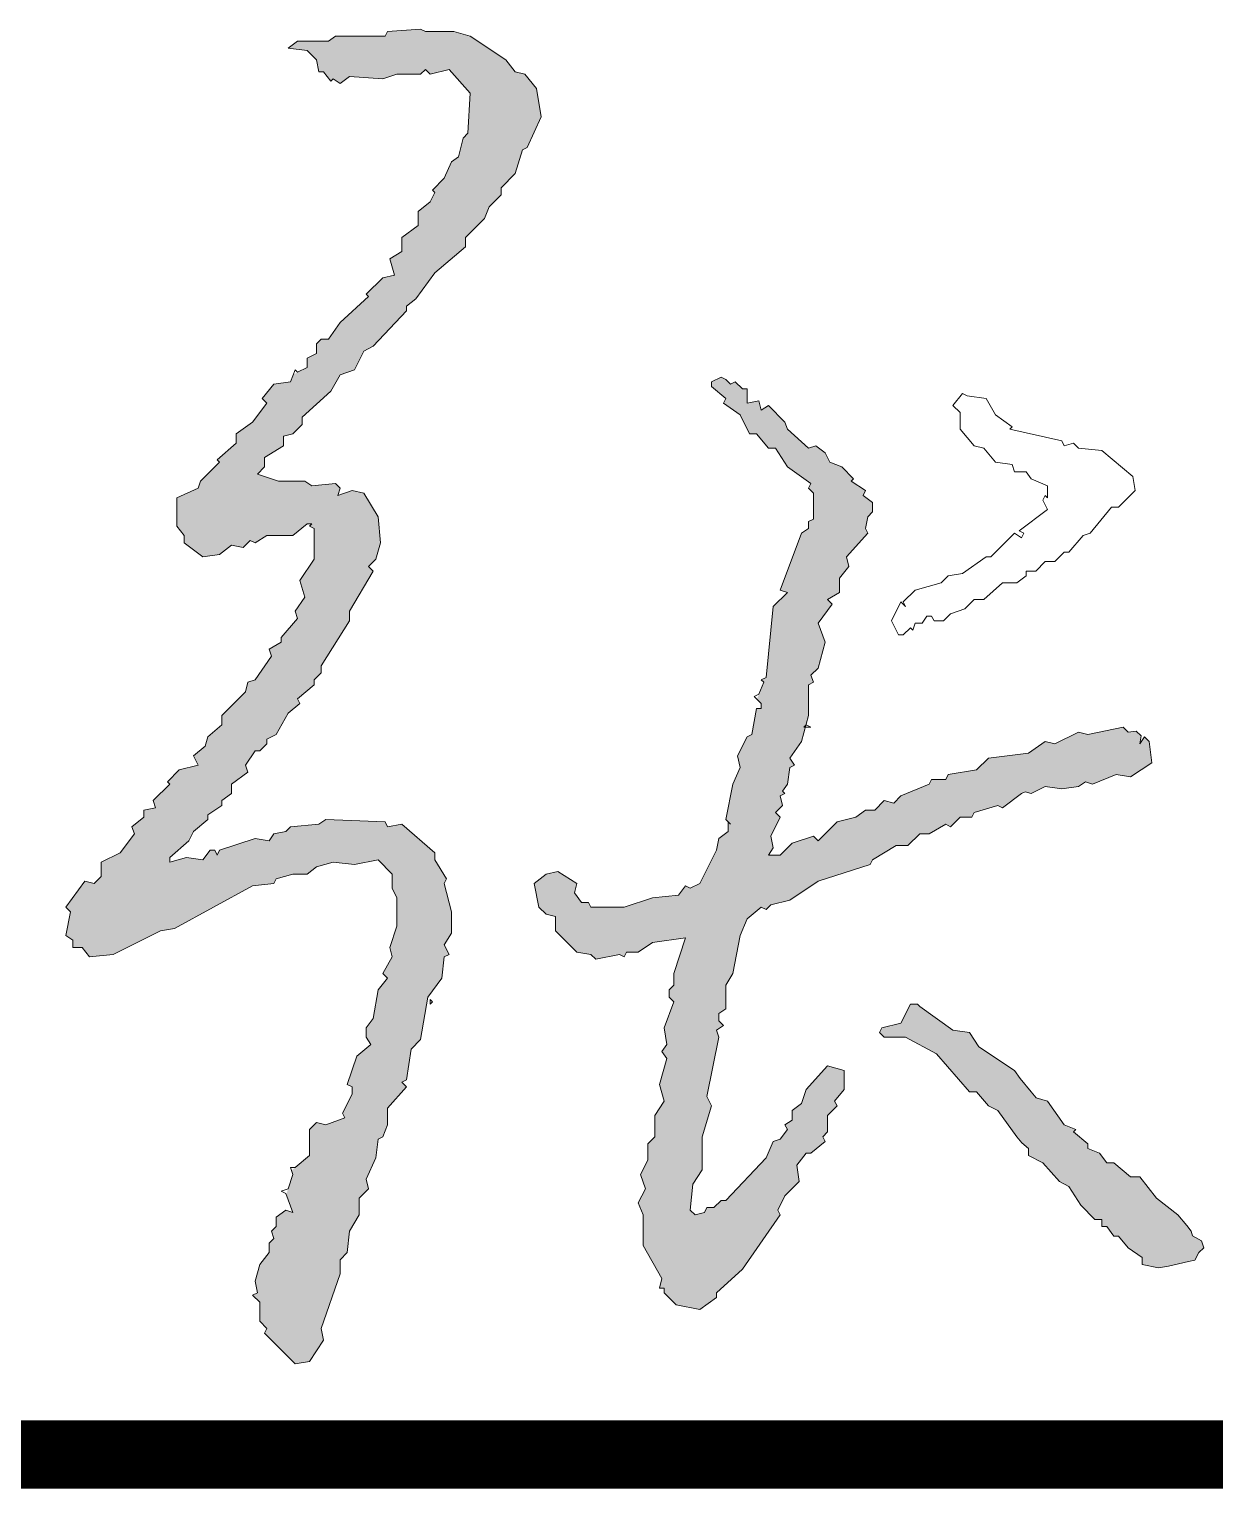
# Model space of a CAD drawing. Extents: x 1188826 to 1909461, y 608442 to 1651179.
# Drawn here: x 1715159 to 1715765, y 1018685 to 1019431 of the extents above; entities that cross this region are included whole.
import ezdxf

# ---------------------------------------------------------------- set-up
doc = ezdxf.new("R2010")
doc.units = 0
doc.header["$LTSCALE"] = 1000
doc.header["$MEASUREMENT"] = 0
doc.layers.add('WALL', color=9, linetype='Continuous', lineweight=40)
doc.layers.add('签名', color=7, linetype='Continuous', lineweight=18)
doc.layers.add('图框', color=140, linetype='Continuous')

# ---------------------------------------------------------------- blocks, each defined once
blk = doc.blocks.new('12414151231')
at = {"layer": '签名'}
h = blk.add_hatch(color=2, dxfattribs=at)
h.dxf.hatch_style = 1
h.paths.add_polyline_path([(-1983.95, 7891.05), (-1973.07, 7892.26), (-1971.86, 7894.68), (-1963.39, 7897.1), (-1956.13, 7897.1), (-1951.29, 7900.73), (-1942.83, 7903.15), (-1931.94, 7901.94), (-1919.84, 7904.36), (-1912.59, 7897.1), (-1912.59, 7889.84), (-1910.17, 7885), (-1910.17, 7870.49), (-1913.8, 7859.6), (-1912.59, 7854.76), (-1917.42, 7846.3), (-1915.01, 7843.88), (-1919.84, 7837.83), (-1922.26, 7823.31), (-1925.89, 7818.48), (-1925.89, 7813.64), (-1923.47, 7810.01), (-1930.73, 7803.96), (-1935.57, 7789.45), (-1933.15, 7788.24), (-1933.15, 7784.61), (-1937.99, 7774.93), (-1936.78, 7772.51), (-1946.45, 7768.88), (-1951.29, 7770.09), (-1954.92, 7766.46), (-1954.92, 7753.16), (-1964.07, 7745.53), (-1963.39, 7743.48), (-1966.8, 7733.23), (-1963.39, 7724.13), (-1967.02, 7725.34), (-1971.86, 7721.71), (-1971.86, 7716.87), (-1974.28, 7714.45), (-1973.07, 7710.82), (-1975.49, 7708.4), (-1975.49, 7703.56), (-1980.32, 7697.52), (-1982.74, 7689.05), (-1981.53, 7683), (-1983.95, 7681.79), (-1980.32, 7678.16), (-1980.32, 7668.49), (-1976.69, 7664.86), (-1977.9, 7662.44), (-1962.18, 7646.71), (-1954.92, 7647.92), (-1947.66, 7658.81), (-1948.87, 7664.86), (-1939.2, 7692.68), (-1939.2, 7699.94), (-1935.57, 7703.56), (-1934.36, 7714.45), (-1929.52, 7722.92), (-1929.52, 7731.39), (-1924.68, 7736.22), (-1925.89, 7741.06), (-1921.05, 7751.95), (-1919.84, 7761.63), (-1917.42, 7762.83), (-1915.01, 7768.88), (-1915.01, 7777.35), (-1905.33, 7788.24), (-1907.75, 7790.66), (-1905.33, 7791.87), (-1902.91, 7807.59), (-1898.07, 7812.43), (-1894.44, 7834.2), (-1887.18, 7843.88), (-1885.97, 7854.76), (-1883.56, 7855.97), (-1885.97, 7860.81), (-1882.35, 7866.86), (-1882.35, 7877.75), (-1885.97, 7892.26), (-1884.77, 7894.68), (-1890.81, 7904.36), (-1890.81, 7907.99), (-1907.75, 7922.5), (-1915.01, 7921.29), (-1916.21, 7923.71), (-1946.45, 7924.92), (-1950.08, 7922.5), (-1964.6, 7921.29), (-1967.02, 7918.87), (-1973.07, 7917.66), (-1975.49, 7914.03), (-1982.74, 7915.24), (-2000.89, 7909.2), (-2002.1, 7906.78), (-2003.31, 7909.2), (-2005.73, 7909.2), (-2009.35, 7904.36), (-2017.82, 7905.57), (-2026.29, 7903.15), (-2026.29, 7905.57), (-2016.61, 7914.03), (-2014.19, 7918.87), (-2006.93, 7924.92), (-2006.93, 7927.34), (-1999.68, 7932.18), (-1999.68, 7934.6), (-1994.84, 7938.23), (-1994.84, 7943.07), (-1986.37, 7949.11), (-1987.58, 7952.74), (-1982.74, 7960), (-1980.32, 7960), (-1976.69, 7963.63), (-1976.69, 7966.05), (-1971.86, 7968.47), (-1965.81, 7979.35), (-1959.76, 7984.19), (-1960.97, 7986.61), (-1952.5, 7993.87), (-1952.5, 7996.29), (-1948.87, 7999.92), (-1948.87, 8003.55), (-1934.36, 8026.53), (-1934.36, 8031.37), (-1922.26, 8051.93), (-1924.68, 8054.35), (-1921.05, 8057.98), (-1918.63, 8066.44), (-1919.84, 8079.75), (-1927.1, 8091.85), (-1933.15, 8093.06), (-1940.41, 8090.64), (-1939.2, 8094.27), (-1941.62, 8096.68), (-1953.71, 8095.47), (-1957.34, 8097.89), (-1970.65, 8097.89), (-1981.53, 8101.52), (-1977.9, 8105.15), (-1977.9, 8109.99), (-1968.23, 8116.04), (-1968.23, 8120.88), (-1963.39, 8122.09), (-1958.55, 8126.92), (-1958.55, 8130.55), (-1944.04, 8143.86), (-1939.2, 8152.33), (-1931.94, 8154.75), (-1927.1, 8164.42), (-1922.26, 8166.84), (-1905.33, 8184.99), (-1905.33, 8187.4), (-1900.49, 8191.03), (-1890.81, 8204.34), (-1875.09, 8217.64), (-1875.09, 8222.48), (-1865.41, 8232.16), (-1862.99, 8238.21), (-1856.94, 8244.26), (-1856.94, 8247.88), (-1849.69, 8255.14), (-1846.06, 8267.24), (-1843.64, 8268.45), (-1836.38, 8284.17), (-1838.8, 8298.69), (-1844.85, 8305.95), (-1849.69, 8307.15), (-1854.53, 8313.2), (-1872.67, 8325.3), (-1881.14, 8327.72), (-1895.65, 8327.72), (-1898.07, 8328.93), (-1915.01, 8327.72), (-1916.21, 8325.3), (-1941.62, 8325.3), (-1945.25, 8322.88), (-1960.97, 8322.88), (-1965.81, 8319.25), (-1956.13, 8318.04), (-1951.29, 8313.2), (-1950.08, 8307.15), (-1947.66, 8307.15), (-1944.04, 8302.32), (-1942.83, 8303.53), (-1939.2, 8301.11), (-1934.36, 8304.74), (-1917.42, 8303.53), (-1910.17, 8305.95), (-1898.07, 8305.95), (-1895.65, 8308.36), (-1893.23, 8305.95), (-1883.56, 8308.36), (-1872.67, 8296.27), (-1873.88, 8275.71), (-1876.3, 8273.29), (-1878.72, 8263.61), (-1882.35, 8261.19), (-1885.97, 8252.72), (-1892.02, 8246.67), (-1890.81, 8245.47), (-1893.23, 8240.63), (-1899.28, 8235.79), (-1899.28, 8228.53), (-1907.75, 8222.48), (-1907.75, 8215.23), (-1913.8, 8211.6), (-1911.38, 8203.13), (-1917.42, 8201.92), (-1925.89, 8193.45), (-1924.68, 8192.24), (-1939.2, 8178.94), (-1945.25, 8170.47), (-1948.87, 8170.47), (-1951.29, 8168.05), (-1951.29, 8163.21), (-1956.13, 8160.79), (-1956.13, 8155.95), (-1963.09, 8152.48), (-1964.6, 8148.7), (-1973.07, 8147.49), (-1979.11, 8140.23), (-1976.69, 8137.81), (-1983.95, 8128.13), (-1992.42, 8122.09), (-1992.42, 8117.25), (-2002.1, 8108.78), (-2000.89, 8107.57), (-2010.56, 8097.89), (-2011.77, 8094.27), (-2022.66, 8089.43), (-2022.66, 8074.91), (-2019.03, 8070.07), (-2019.03, 8066.44), (-2009.35, 8059.19), (-2000.89, 8060.4), (-1994.84, 8065.23), (-1988.79, 8064.03), (-1985.16, 8067.65), (-1982.74, 8066.44), (-1976.69, 8070.07), (-1963.39, 8070.07), (-1956.13, 8076.12), (-1953.71, 8076.12), (-1954.92, 8074.91), (-1952.5, 8073.7), (-1952.5, 8057.98), (-1959.76, 8047.09), (-1957.34, 8038.62), (-1962.18, 8031.37), (-1960.97, 8027.74), (-1969.44, 8018.06), (-1969.44, 8015.64), (-1975.49, 8012.01), (-1974.28, 8008.38), (-1982.74, 7996.29), (-1986.37, 7995.08), (-1987.58, 7990.24), (-1999.68, 7978.14), (-1999.68, 7973.31), (-2006.93, 7967.26), (-2008.14, 7962.42), (-2014.19, 7957.58), (-2011.77, 7952.74), (-2021.45, 7950.32), (-2027.5, 7944.27), (-2026.29, 7943.07), (-2034.76, 7934.6), (-2033.55, 7930.97), (-2039.59, 7929.76), (-2039.59, 7926.13), (-2045.64, 7921.29), (-2044.43, 7917.66), (-2051.69, 7907.99), (-2061.37, 7903.15), (-2061.37, 7895.89), (-2065, 7892.26), (-2069.83, 7893.47), (-2079.51, 7880.17), (-2077.09, 7877.75), (-2079.51, 7865.65), (-2075.88, 7863.23), (-2075.88, 7859.6), (-2071.04, 7859.6), (-2067.41, 7854.76), (-2055.32, 7855.97), (-2031.13, 7868.07), (-2023.87, 7869.28)])
h = blk.add_hatch(color=2, dxfattribs=at)
h.dxf.hatch_style = 1
h.paths.add_polyline_path([(-1755.34, 7892.26), (-1760.18, 7889.84), (-1762.6, 7891.05), (-1766.22, 7886.21), (-1779.53, 7885), (-1794.05, 7880.17), (-1810.98, 7880.17), (-1812.19, 7882.59), (-1815.82, 7882.59), (-1819.45, 7887.42), (-1818.24, 7892.26), (-1827.91, 7898.31), (-1833.96, 7897.1), (-1840.01, 7892.26), (-1837.59, 7880.17), (-1833.96, 7876.54), (-1829.12, 7875.33), (-1829.12, 7868.07), (-1818.24, 7857.18), (-1810.98, 7855.97), (-1808.56, 7853.55), (-1796.46, 7855.97), (-1794.05, 7854.76), (-1792.84, 7857.18), (-1786.79, 7857.18), (-1779.53, 7862.02), (-1762.6, 7864.44), (-1768.64, 7846.3), (-1768.64, 7840.25), (-1771.06, 7837.83), (-1771.06, 7834.2), (-1768.64, 7831.78), (-1773.48, 7818.48), (-1772.27, 7810.01), (-1774.69, 7806.38), (-1772.27, 7802.75), (-1775.9, 7789.45), (-1773.48, 7780.98), (-1778.32, 7773.72), (-1778.32, 7762.83), (-1781.95, 7759.21), (-1781.95, 7750.74), (-1785.58, 7743.48), (-1783.16, 7736.22), (-1786.79, 7728.97), (-1784.37, 7722.92), (-1784.37, 7707.19), (-1774.69, 7690.26), (-1775.9, 7685.42), (-1773.48, 7685.42), (-1773.48, 7683), (-1767.43, 7676.95), (-1755.34, 7674.53), (-1746.87, 7680.58), (-1746.87, 7683), (-1733.57, 7695.1), (-1714.21, 7722.92), (-1715.42, 7725.34), (-1711.79, 7732.59), (-1704.53, 7739.85), (-1705.74, 7748.32), (-1700.91, 7754.37), (-1698.49, 7754.37), (-1691.23, 7760.42), (-1692.44, 7762.83), (-1690.02, 7765.25), (-1690.02, 7773.72), (-1685.18, 7778.56), (-1686.39, 7780.98), (-1681.55, 7787.03), (-1681.55, 7796.7), (-1690.02, 7799.12), (-1700.91, 7787.03), (-1703.33, 7779.77), (-1708.16, 7776.14), (-1708.16, 7771.3), (-1711.79, 7768.88), (-1710.58, 7766.46), (-1714.21, 7761.63), (-1717.84, 7760.42), (-1721.47, 7751.95), (-1742.03, 7730.18), (-1744.45, 7730.18), (-1748.08, 7726.55), (-1751.71, 7726.55), (-1752.92, 7724.13), (-1757.76, 7722.92), (-1760.18, 7725.34), (-1758.97, 7738.64), (-1754.13, 7745.9), (-1754.13, 7762.83), (-1749.29, 7778.56), (-1751.71, 7783.4), (-1745.66, 7813.64), (-1746.87, 7817.27), (-1743.24, 7819.69), (-1745.66, 7822.11), (-1745.66, 7825.73), (-1742.03, 7828.15), (-1742.03, 7840.25), (-1738.4, 7846.3), (-1734.77, 7865.65), (-1731.15, 7874.12), (-1723.89, 7880.17), (-1721.47, 7878.96), (-1719.05, 7881.38), (-1709.37, 7883.79), (-1694.86, 7893.47), (-1668.25, 7901.94), (-1667.04, 7904.36), (-1654.94, 7911.62), (-1648.89, 7911.62), (-1642.85, 7917.66), (-1638.01, 7917.66), (-1629.54, 7922.5), (-1627.12, 7921.29), (-1622.28, 7926.13), (-1616.23, 7926.13), (-1615.02, 7928.55), (-1602.93, 7932.18), (-1600.51, 7930.97), (-1589.54, 7939.2), (-1585.99, 7938.23), (-1578.74, 7941.86), (-1570.27, 7940.65), (-1561.8, 7941.86), (-1558.17, 7944.27), (-1554.54, 7943.07), (-1542.45, 7947.9), (-1535.19, 7946.69), (-1524.3, 7953.95), (-1525.51, 7964.84), (-1527.93, 7967.26), (-1530.35, 7963.63), (-1529.76, 7967.66), (-1532.18, 7970.08), (-1536.4, 7969.68), (-1538.82, 7972.1), (-1556.96, 7968.47), (-1561.8, 7969.68), (-1573.9, 7963.63), (-1578.74, 7964.84), (-1587.2, 7958.79), (-1607.77, 7956.37), (-1613.81, 7950.32), (-1628.33, 7947.9), (-1629.54, 7945.48), (-1636.8, 7945.48), (-1638.01, 7943.07), (-1652.52, 7937.02), (-1656.15, 7933.39), (-1660.99, 7934.6), (-1665.83, 7929.76), (-1670.67, 7929.76), (-1675.5, 7926.13), (-1685.18, 7923.71), (-1694.86, 7914.03), (-1697.28, 7916.45), (-1708.16, 7912.83), (-1714.21, 7906.78), (-1720.26, 7906.78), (-1717.84, 7910.41), (-1719.05, 7916.45), (-1714.21, 7926.13), (-1716.63, 7928.55), (-1713, 7932.18), (-1714.21, 7937.02), (-1711.79, 7938.23), (-1713, 7939.44), (-1710.58, 7943.07), (-1709.37, 7951.53), (-1706.95, 7952.74), (-1709.37, 7956.37), (-1703.33, 7964.84), (-1701.35, 7972.1), (-1702.12, 7972.1), (-1701.06, 7973.15), (-1699.7, 7978.14), (-1699.7, 7993.87), (-1697.28, 7995.08), (-1698.49, 7998.71), (-1694.86, 8002.34), (-1691.23, 8015.64), (-1694.86, 8025.32), (-1687.6, 8034.99), (-1690.02, 8037.41), (-1683.97, 8041.04), (-1683.97, 8048.3), (-1679.13, 8054.35), (-1680.34, 8059.19), (-1669.46, 8071.28), (-1670.67, 8073.7), (-1669.46, 8079.75), (-1667.04, 8082.17), (-1667.04, 8087.01), (-1671.88, 8090.64), (-1670.67, 8093.06), (-1677.92, 8097.89), (-1676.71, 8099.1), (-1682.76, 8105.15), (-1688.81, 8107.57), (-1691.23, 8112.41), (-1696.07, 8116.04), (-1699.7, 8114.83), (-1710.58, 8124.51), (-1711.79, 8128.13), (-1720.26, 8136.6), (-1723.89, 8134.18), (-1725.1, 8139.02), (-1731.15, 8137.81), (-1731.15, 8145.07), (-1733.57, 8145.07), (-1737.19, 8148.7), (-1739.61, 8147.49), (-1742.03, 8149.91), (-1744.45, 8151.12), (-1749.29, 8148.7), (-1749.29, 8146.28), (-1742.03, 8140.23), (-1743.24, 8137.81), (-1734.77, 8131.76), (-1729.94, 8122.09), (-1726.31, 8122.09), (-1720.26, 8114.83), (-1716.63, 8114.83), (-1710.58, 8105.15), (-1698.49, 8096.68), (-1699.7, 8094.27), (-1697.28, 8091.85), (-1697.28, 8078.54), (-1699.7, 8077.33), (-1699.7, 8073.7), (-1703.33, 8071.28), (-1714.21, 8042.25), (-1710.58, 8041.04), (-1717.84, 8033.79), (-1721.47, 7997.5), (-1723.89, 7996.29), (-1722.68, 7995.08), (-1726.13, 7986.44), (-1723.89, 7984.19), (-1723.89, 7981.77), (-1726.31, 7981.77), (-1728.73, 7968.47), (-1731.15, 7967.26), (-1735.98, 7957.58), (-1734.77, 7951.53), (-1738.4, 7943.07), (-1742.03, 7924.92), (-1740.82, 7923.71), (-1740.82, 7918.87), (-1745.66, 7915.24), (-1746.87, 7909.2)])
h = blk.add_hatch(color=2, dxfattribs=at)
h.dxf.hatch_style = 1
h.paths.add_polyline_path([(-1566.64, 7737.43), (-1560.59, 7727.76), (-1553.33, 7720.5), (-1549.71, 7720.5), (-1549.71, 7716.87), (-1547.29, 7716.87), (-1543.66, 7712.03), (-1541.24, 7712.03), (-1536.4, 7705.98), (-1529.14, 7701.15), (-1529.14, 7697.52), (-1520.88, 7695.73), (-1515.78, 7696.65), (-1505.47, 7699.1), (-1502.3, 7699.71), (-1500.11, 7703.56), (-1497.69, 7705.98), (-1498.9, 7709.61), (-1503.43, 7712.15), (-1504.19, 7714.51), (-1506.36, 7717.44), (-1511, 7722.92), (-1521.89, 7731.39), (-1530.35, 7742.27), (-1535.19, 7742.27), (-1543.66, 7749.53), (-1547.29, 7749.53), (-1550.92, 7754.37), (-1556.96, 7756.79), (-1556.96, 7759.21), (-1564.22, 7765.25), (-1563.01, 7766.46), (-1569.06, 7768.88), (-1577.53, 7780.98), (-1583.29, 7782.63), (-1585.99, 7785.82), (-1591.53, 7792.63), (-1594.46, 7796.7), (-1612.61, 7808.8), (-1617.44, 7816.06), (-1625.91, 7817.27), (-1644.54, 7830.57), (-1647.68, 7830.57), (-1652.52, 7820.9), (-1662.2, 7818.48), (-1663.41, 7816.06), (-1660.99, 7813.64), (-1650.1, 7813.64), (-1634.38, 7805.17), (-1617.44, 7785.82), (-1613.81, 7785.82), (-1607.77, 7778.56), (-1602.93, 7776.14), (-1593.25, 7762.83), (-1590.74, 7759.74), (-1587.2, 7756.79), (-1587.2, 7753.16), (-1579.95, 7749.53), (-1571.48, 7739.85)])
at = {"layer": '图框', "const_width": 35}
blk.add_lwpolyline([(-7000, 7600.33), (0, 7600.33)], dxfattribs=at)
at = {"layer": '签名', "color": 2, "elevation": 9704994.47}
for points in [[(-1895.65, 8327.72), (-1898.07, 8328.93), (-1915.01, 8327.72), (-1916.21, 8325.3), (-1941.62, 8325.3), (-1945.25, 8322.88), (-1960.97, 8322.88), (-1965.81, 8319.25), (-1956.13, 8318.04), (-1951.29, 8313.2), (-1950.08, 8307.15), (-1947.66, 8307.15), (-1944.04, 8302.32), (-1942.83, 8303.53), (-1939.2, 8301.11), (-1934.36, 8304.74), (-1917.42, 8303.53), (-1910.17, 8305.95), (-1898.07, 8305.95), (-1895.65, 8308.36), (-1893.23, 8305.95), (-1883.56, 8308.36), (-1872.67, 8296.27), (-1873.88, 8275.71), (-1876.3, 8273.29), (-1878.72, 8263.61), (-1882.35, 8261.19), (-1885.97, 8252.72), (-1892.02, 8246.67), (-1890.81, 8245.47), (-1893.23, 8240.63), (-1899.28, 8235.79), (-1899.28, 8228.53), (-1907.75, 8222.48), (-1907.75, 8215.23), (-1913.8, 8211.6), (-1911.38, 8203.13), (-1917.42, 8201.92), (-1925.89, 8193.45), (-1924.68, 8192.24), (-1939.2, 8178.94), (-1945.25, 8170.47), (-1948.87, 8170.47), (-1951.29, 8168.05), (-1951.29, 8163.21), (-1956.13, 8160.79), (-1956.13, 8155.95), (-1960.97, 8153.54), (-1962.18, 8154.75), (-1964.6, 8148.7), (-1973.07, 8147.49), (-1979.11, 8140.23), (-1976.69, 8137.81), (-1983.95, 8128.13), (-1992.42, 8122.09), (-1992.42, 8117.25), (-2002.1, 8108.78), (-2000.89, 8107.57), (-2010.56, 8097.89), (-2011.77, 8094.27), (-2022.66, 8089.43), (-2022.66, 8074.91), (-2019.03, 8070.07), (-2019.03, 8066.44), (-2009.35, 8059.19), (-2000.89, 8060.4), (-1994.84, 8065.23), (-1988.79, 8064.03), (-1985.16, 8067.65), (-1982.74, 8066.44), (-1976.69, 8070.07), (-1963.39, 8070.07), (-1956.13, 8076.12), (-1953.71, 8076.12), (-1954.92, 8074.91), (-1952.5, 8073.7), (-1952.5, 8057.98), (-1959.76, 8047.09), (-1957.34, 8038.62), (-1962.18, 8031.37), (-1960.97, 8027.74), (-1969.44, 8018.06), (-1969.44, 8015.64), (-1975.49, 8012.01), (-1974.28, 8008.38), (-1982.74, 7996.29), (-1986.37, 7995.08), (-1987.58, 7990.24), (-1999.68, 7978.14), (-1999.68, 7973.31), (-2006.93, 7967.26), (-2008.14, 7962.42), (-2014.19, 7957.58), (-2011.77, 7952.74), (-2021.45, 7950.32), (-2027.5, 7944.27), (-2026.29, 7943.07), (-2034.76, 7934.6), (-2033.55, 7930.97), (-2039.59, 7929.76), (-2039.59, 7926.13), (-2045.64, 7921.29), (-2044.43, 7917.66), (-2051.69, 7907.99), (-2061.37, 7903.15), (-2061.37, 7895.89), (-2065, 7892.26), (-2069.83, 7893.47), (-2079.51, 7880.17), (-2077.09, 7877.75), (-2079.51, 7865.65), (-2075.88, 7863.23), (-2075.88, 7859.6), (-2071.04, 7859.6), (-2067.41, 7854.76), (-2055.32, 7855.97), (-2031.13, 7868.07), (-2023.87, 7869.28), (-1983.95, 7891.05), (-1973.07, 7892.26), (-1971.86, 7894.68), (-1963.39, 7897.1), (-1956.13, 7897.1), (-1951.29, 7900.73), (-1942.83, 7903.15), (-1931.94, 7901.94), (-1919.84, 7904.36), (-1912.59, 7897.1), (-1912.59, 7889.84), (-1910.17, 7885), (-1910.17, 7870.49), (-1913.8, 7859.6), (-1912.59, 7854.76), (-1917.42, 7846.3), (-1915.01, 7843.88), (-1919.84, 7837.83), (-1922.26, 7823.31), (-1925.89, 7818.48), (-1925.89, 7813.64), (-1923.47, 7810.01), (-1930.73, 7803.96), (-1935.57, 7789.45), (-1933.15, 7788.24), (-1933.15, 7784.61), (-1937.99, 7774.93), (-1936.78, 7772.51), (-1946.45, 7768.88), (-1951.29, 7770.09), (-1954.92, 7766.46), (-1954.92, 7753.16), (-1962.18, 7747.11), (-1964.6, 7747.11), (-1963.39, 7743.48), (-1965.81, 7736.22), (-1969.44, 7735.01), (-1967.02, 7733.8), (-1963.39, 7724.13), (-1967.02, 7725.34), (-1971.86, 7721.71), (-1971.86, 7716.87), (-1974.28, 7714.45), (-1973.07, 7710.82), (-1975.49, 7708.4), (-1975.49, 7703.56), (-1980.32, 7697.52), (-1982.74, 7689.05), (-1981.53, 7683), (-1983.95, 7681.79), (-1980.32, 7678.16), (-1980.32, 7668.49), (-1976.69, 7664.86), (-1977.9, 7662.44), (-1962.18, 7646.71), (-1954.92, 7647.92), (-1947.66, 7658.81), (-1948.87, 7664.86), (-1939.2, 7692.68), (-1939.2, 7699.94), (-1935.57, 7703.56), (-1934.36, 7714.45), (-1929.52, 7722.92), (-1929.52, 7731.39), (-1924.68, 7736.22), (-1925.89, 7741.06), (-1921.05, 7751.95), (-1919.84, 7761.63), (-1917.42, 7762.83), (-1915.01, 7768.88), (-1915.01, 7777.35), (-1905.33, 7788.24), (-1907.75, 7790.66), (-1905.33, 7791.87), (-1902.91, 7807.59), (-1898.07, 7812.43), (-1894.44, 7834.2), (-1887.18, 7843.88), (-1885.97, 7854.76), (-1883.56, 7855.97), (-1885.97, 7860.81), (-1882.35, 7866.86), (-1882.35, 7877.75), (-1885.97, 7892.26), (-1884.77, 7894.68), (-1890.81, 7904.36), (-1890.81, 7907.99), (-1907.75, 7922.5), (-1915.01, 7921.29), (-1916.21, 7923.71), (-1946.45, 7924.92), (-1950.08, 7922.5), (-1964.6, 7921.29), (-1967.02, 7918.87), (-1973.07, 7917.66), (-1975.49, 7914.03), (-1982.74, 7915.24), (-2000.89, 7909.2), (-2002.1, 7906.78), (-2003.31, 7909.2), (-2005.73, 7909.2), (-2009.35, 7904.36), (-2017.82, 7905.57), (-2026.29, 7903.15), (-2026.29, 7905.57), (-2016.61, 7914.03), (-2014.19, 7918.87), (-2006.93, 7924.92), (-2006.93, 7927.34), (-1999.68, 7932.18), (-1999.68, 7934.6), (-1994.84, 7938.23), (-1994.84, 7943.07), (-1986.37, 7949.11), (-1987.58, 7952.74), (-1982.74, 7960), (-1980.32, 7960), (-1976.69, 7963.63), (-1976.69, 7966.05), (-1971.86, 7968.47), (-1965.81, 7979.35), (-1959.76, 7984.19), (-1960.97, 7986.61), (-1952.5, 7993.87), (-1952.5, 7996.29), (-1948.87, 7999.92), (-1948.87, 8003.55), (-1934.36, 8026.53), (-1934.36, 8031.37), (-1922.26, 8051.93), (-1924.68, 8054.35), (-1921.05, 8057.98), (-1918.63, 8066.44), (-1919.84, 8079.75), (-1927.1, 8091.85), (-1933.15, 8093.06), (-1940.41, 8090.64), (-1939.2, 8094.27), (-1941.62, 8096.68), (-1953.71, 8095.47), (-1957.34, 8097.89), (-1970.65, 8097.89), (-1981.53, 8101.52), (-1977.9, 8105.15), (-1977.9, 8109.99), (-1968.23, 8116.04), (-1968.23, 8120.88), (-1963.39, 8122.09), (-1958.55, 8126.92), (-1958.55, 8130.55), (-1944.04, 8143.86), (-1939.2, 8152.33), (-1931.94, 8154.75), (-1927.1, 8164.42), (-1922.26, 8166.84), (-1905.33, 8184.99), (-1905.33, 8187.4), (-1900.49, 8191.03), (-1890.81, 8204.34), (-1875.09, 8217.64), (-1875.09, 8222.48), (-1865.41, 8232.16), (-1862.99, 8238.21), (-1856.94, 8244.26), (-1856.94, 8247.88), (-1849.69, 8255.14), (-1846.06, 8267.24), (-1843.64, 8268.45), (-1836.38, 8284.17), (-1838.8, 8298.69), (-1844.85, 8305.95), (-1849.69, 8307.15), (-1854.53, 8313.2), (-1872.67, 8325.3), (-1881.14, 8327.72), (-1895.65, 8327.72)], [(-1742.03, 8149.91), (-1744.45, 8151.12), (-1749.29, 8148.7), (-1749.29, 8146.28), (-1742.03, 8140.23), (-1743.24, 8137.81), (-1734.77, 8131.76), (-1729.94, 8122.09), (-1726.31, 8122.09), (-1720.26, 8114.83), (-1716.63, 8114.83), (-1710.58, 8105.15), (-1698.49, 8096.68), (-1699.7, 8094.27), (-1697.28, 8091.85), (-1697.28, 8078.54), (-1699.7, 8077.33), (-1699.7, 8073.7), (-1703.33, 8071.28), (-1714.21, 8042.25), (-1710.58, 8041.04), (-1717.84, 8033.79), (-1721.47, 7997.5), (-1723.89, 7996.29), (-1722.68, 7995.08), (-1725.1, 7989.03), (-1727.52, 7987.82), (-1723.89, 7984.19), (-1723.89, 7981.77), (-1726.31, 7981.77), (-1728.73, 7968.47), (-1731.15, 7967.26), (-1735.98, 7957.58), (-1734.77, 7951.53), (-1738.4, 7943.07), (-1742.03, 7924.92), (-1739.61, 7922.5), (-1739.61, 7922.5), (-1740.82, 7923.71), (-1740.82, 7918.87), (-1745.66, 7915.24), (-1746.87, 7909.2), (-1755.34, 7892.26), (-1760.18, 7889.84), (-1762.6, 7891.05), (-1766.22, 7886.21), (-1779.53, 7885), (-1794.05, 7880.17), (-1810.98, 7880.17), (-1812.19, 7882.59), (-1815.82, 7882.59), (-1819.45, 7887.42), (-1818.24, 7892.26), (-1827.91, 7898.31), (-1833.96, 7897.1), (-1840.01, 7892.26), (-1837.59, 7880.17), (-1833.96, 7876.54), (-1829.12, 7875.33), (-1829.12, 7868.07), (-1818.24, 7857.18), (-1810.98, 7855.97), (-1808.56, 7853.55), (-1796.46, 7855.97), (-1794.05, 7854.76), (-1792.84, 7857.18), (-1786.79, 7857.18), (-1779.53, 7862.02), (-1762.6, 7864.44), (-1768.64, 7846.3), (-1768.64, 7840.25), (-1771.06, 7837.83), (-1771.06, 7834.2), (-1768.64, 7831.78), (-1773.48, 7818.48), (-1772.27, 7810.01), (-1774.69, 7806.38), (-1772.27, 7802.75), (-1775.9, 7789.45), (-1773.48, 7780.98), (-1778.32, 7773.72), (-1778.32, 7762.83), (-1781.95, 7759.21), (-1781.95, 7750.74), (-1785.58, 7743.48), (-1783.16, 7736.22), (-1786.79, 7728.97), (-1784.37, 7722.92), (-1784.37, 7707.19), (-1774.69, 7690.26), (-1775.9, 7685.42), (-1773.48, 7685.42), (-1773.48, 7683), (-1767.43, 7676.95), (-1755.34, 7674.53), (-1746.87, 7680.58), (-1746.87, 7683), (-1733.57, 7695.1), (-1714.21, 7722.92), (-1715.42, 7725.34), (-1711.79, 7732.59), (-1704.53, 7739.85), (-1705.74, 7748.32), (-1700.91, 7754.37), (-1698.49, 7754.37), (-1691.23, 7760.42), (-1692.44, 7762.83), (-1690.02, 7765.25), (-1690.02, 7773.72), (-1685.18, 7778.56), (-1686.39, 7780.98), (-1681.55, 7787.03), (-1681.55, 7796.7), (-1690.02, 7799.12), (-1700.91, 7787.03), (-1703.33, 7779.77), (-1708.16, 7776.14), (-1708.16, 7771.3), (-1711.79, 7768.88), (-1710.58, 7766.46), (-1714.21, 7761.63), (-1717.84, 7760.42), (-1721.47, 7751.95), (-1742.03, 7730.18), (-1744.45, 7730.18), (-1748.08, 7726.55), (-1751.71, 7726.55), (-1752.92, 7724.13), (-1757.76, 7722.92), (-1760.18, 7725.34), (-1758.97, 7738.64), (-1754.13, 7745.9), (-1754.13, 7762.83), (-1749.29, 7778.56), (-1751.71, 7783.4), (-1745.66, 7813.64), (-1746.87, 7817.27), (-1743.24, 7819.69), (-1745.66, 7822.11), (-1745.66, 7825.73), (-1742.03, 7828.15), (-1742.03, 7840.25), (-1738.4, 7846.3), (-1734.77, 7865.65), (-1731.15, 7874.12), (-1723.89, 7880.17), (-1721.47, 7878.96), (-1719.05, 7881.38), (-1709.37, 7883.79), (-1694.86, 7893.47), (-1668.25, 7901.94), (-1667.04, 7904.36), (-1654.94, 7911.62), (-1648.89, 7911.62), (-1642.85, 7917.66), (-1638.01, 7917.66), (-1629.54, 7922.5), (-1627.12, 7921.29), (-1622.28, 7926.13), (-1616.23, 7926.13), (-1615.02, 7928.55), (-1602.93, 7932.18), (-1600.51, 7930.97), (-1590.83, 7938.23), (-1588.98, 7939.04), (-1585.99, 7938.23), (-1578.74, 7941.86), (-1570.27, 7940.65), (-1561.8, 7941.86), (-1558.17, 7944.27), (-1554.54, 7943.07), (-1542.45, 7947.9), (-1535.19, 7946.69), (-1524.3, 7953.95), (-1525.51, 7964.84), (-1527.93, 7967.26), (-1530.35, 7963.63), (-1529.76, 7967.66), (-1532.18, 7970.08), (-1536.4, 7969.68), (-1538.82, 7972.1), (-1556.96, 7968.47), (-1561.8, 7969.68), (-1573.9, 7963.63), (-1578.74, 7964.84), (-1587.2, 7958.79), (-1607.77, 7956.37), (-1613.81, 7950.32), (-1628.33, 7947.9), (-1629.54, 7945.48), (-1636.8, 7945.48), (-1638.01, 7943.07), (-1652.52, 7937.02), (-1656.15, 7933.39), (-1660.99, 7934.6), (-1665.83, 7929.76), (-1670.67, 7929.76), (-1675.5, 7926.13), (-1685.18, 7923.71), (-1694.86, 7914.03), (-1697.28, 7916.45), (-1708.16, 7912.83), (-1714.21, 7906.78), (-1720.26, 7906.78), (-1717.84, 7910.41), (-1719.05, 7916.45), (-1714.21, 7926.13), (-1716.63, 7928.55), (-1713, 7932.18), (-1714.21, 7937.02), (-1711.79, 7938.23), (-1713, 7939.44), (-1710.58, 7943.07), (-1709.37, 7951.53), (-1706.95, 7952.74), (-1709.37, 7956.37), (-1703.33, 7964.84), (-1699.7, 7978.14), (-1699.7, 7993.87), (-1697.28, 7995.08), (-1698.49, 7998.71), (-1694.86, 8002.34), (-1691.23, 8015.64), (-1694.86, 8025.32), (-1687.6, 8034.99), (-1690.02, 8037.41), (-1683.97, 8041.04), (-1683.97, 8048.3), (-1679.13, 8054.35), (-1680.34, 8059.19), (-1669.46, 8071.28), (-1670.67, 8073.7), (-1669.46, 8079.75), (-1667.04, 8082.17), (-1667.04, 8087.01), (-1671.88, 8090.64), (-1670.67, 8093.06), (-1677.92, 8097.89), (-1676.71, 8099.1), (-1682.76, 8105.15), (-1688.81, 8107.57), (-1691.23, 8112.41), (-1696.07, 8116.04), (-1699.7, 8114.83), (-1710.58, 8124.51), (-1711.79, 8128.13), (-1720.26, 8136.6), (-1723.89, 8134.18), (-1725.1, 8139.02), (-1731.15, 8137.81), (-1731.15, 8145.07), (-1733.57, 8145.07), (-1737.19, 8148.7), (-1739.61, 8147.49), (-1742.03, 8149.91)], [(-1618.65, 8141.44), (-1621.07, 8142.65), (-1625.91, 8136.6), (-1622.28, 8132.97), (-1622.28, 8124.51), (-1615.02, 8116.04), (-1610.19, 8114.83), (-1604.14, 8107.57), (-1595.67, 8106.36), (-1594.46, 8102.73), (-1588.41, 8102.73), (-1585.99, 8099.1), (-1577.53, 8095.47), (-1577.53, 8089.43), (-1578.74, 8090.64), (-1579.95, 8088.22), (-1577.53, 8083.38), (-1592.04, 8072.49), (-1589.62, 8071.28), (-1590.83, 8068.86), (-1594.46, 8071.28), (-1606.56, 8059.19), (-1608.98, 8059.19), (-1621.07, 8050.72), (-1628.33, 8049.51), (-1631.96, 8045.88), (-1645.26, 8042.25), (-1651.31, 8036.2), (-1650.1, 8033.79), (-1652.52, 8036.2), (-1657.36, 8026.53), (-1653.73, 8019.27), (-1651.31, 8019.27), (-1647.68, 8022.9), (-1646.47, 8021.69), (-1645.26, 8025.32), (-1641.64, 8025.32), (-1639.22, 8028.95), (-1636.8, 8028.95), (-1635.59, 8026.53), (-1630.75, 8026.53), (-1627.12, 8030.16), (-1619.86, 8032.58), (-1615.02, 8037.41), (-1610.19, 8037.41), (-1600.51, 8045.88), (-1593.25, 8045.88), (-1588.41, 8049.51), (-1588.41, 8051.93), (-1583.57, 8051.93), (-1578.74, 8056.77), (-1573.9, 8056.77), (-1569.06, 8061.61), (-1566.64, 8061.61), (-1559.38, 8070.07), (-1555.75, 8071.28), (-1544.87, 8084.59), (-1541.24, 8084.59), (-1532.77, 8093.06), (-1533.98, 8100.31), (-1549.71, 8113.62), (-1561.8, 8114.83), (-1564.22, 8117.25), (-1569.06, 8116.04), (-1570.27, 8118.46), (-1596.88, 8124.51), (-1595.67, 8125.71), (-1604.14, 8131.76), (-1608.98, 8140.23), (-1618.65, 8141.44)], [(-1698.49, 7972.1), (-1700.91, 7973.31), (-1702.12, 7972.1), (-1698.49, 7972.1)], [(-1892.02, 7831.78), (-1893.23, 7832.99), (-1893.23, 7830.57), (-1892.02, 7831.78)], [(-1642.85, 7829.36), (-1644.05, 7830.57), (-1647.68, 7830.57), (-1652.52, 7820.9), (-1662.2, 7818.48), (-1663.41, 7816.06), (-1660.99, 7813.64), (-1650.1, 7813.64), (-1634.38, 7805.17), (-1617.44, 7785.82), (-1613.81, 7785.82), (-1607.77, 7778.56), (-1602.93, 7776.14), (-1593.25, 7762.83), (-1590.74, 7759.74), (-1587.2, 7756.79), (-1587.2, 7753.16), (-1579.95, 7749.53), (-1571.48, 7739.85), (-1566.64, 7737.43), (-1560.59, 7727.76), (-1553.33, 7720.5), (-1549.71, 7720.5), (-1549.71, 7716.87), (-1547.29, 7716.87), (-1543.66, 7712.03), (-1541.24, 7712.03), (-1536.4, 7705.98), (-1529.14, 7701.15), (-1529.14, 7697.52), (-1520.88, 7695.73), (-1515.78, 7696.65), (-1505.47, 7699.1), (-1502.3, 7699.71), (-1500.11, 7703.56), (-1500.11, 7703.56), (-1497.69, 7705.98), (-1498.9, 7709.61), (-1503.43, 7712.15), (-1504.19, 7714.51), (-1506.36, 7717.44), (-1511, 7722.92), (-1521.89, 7731.39), (-1530.35, 7742.27), (-1535.19, 7742.27), (-1543.66, 7749.53), (-1547.29, 7749.53), (-1550.92, 7754.37), (-1556.96, 7756.79), (-1556.96, 7759.21), (-1564.22, 7765.25), (-1563.01, 7766.46), (-1569.06, 7768.88), (-1577.53, 7780.98), (-1583.29, 7782.63), (-1585.99, 7785.82), (-1591.53, 7792.63), (-1594.46, 7796.7), (-1612.61, 7808.8), (-1617.44, 7816.06), (-1625.91, 7817.27), (-1642.85, 7829.36)]]:
    blk.add_lwpolyline(points, dxfattribs=at)

msp = doc.modelspace()

# ---------------------------------------------------------------- block references
at = {"layer": 'WALL'}
msp.add_blockref('12414151231', (1717257.16, 1011101.95), dxfattribs=at)

doc.saveas('drawing.dxf')
